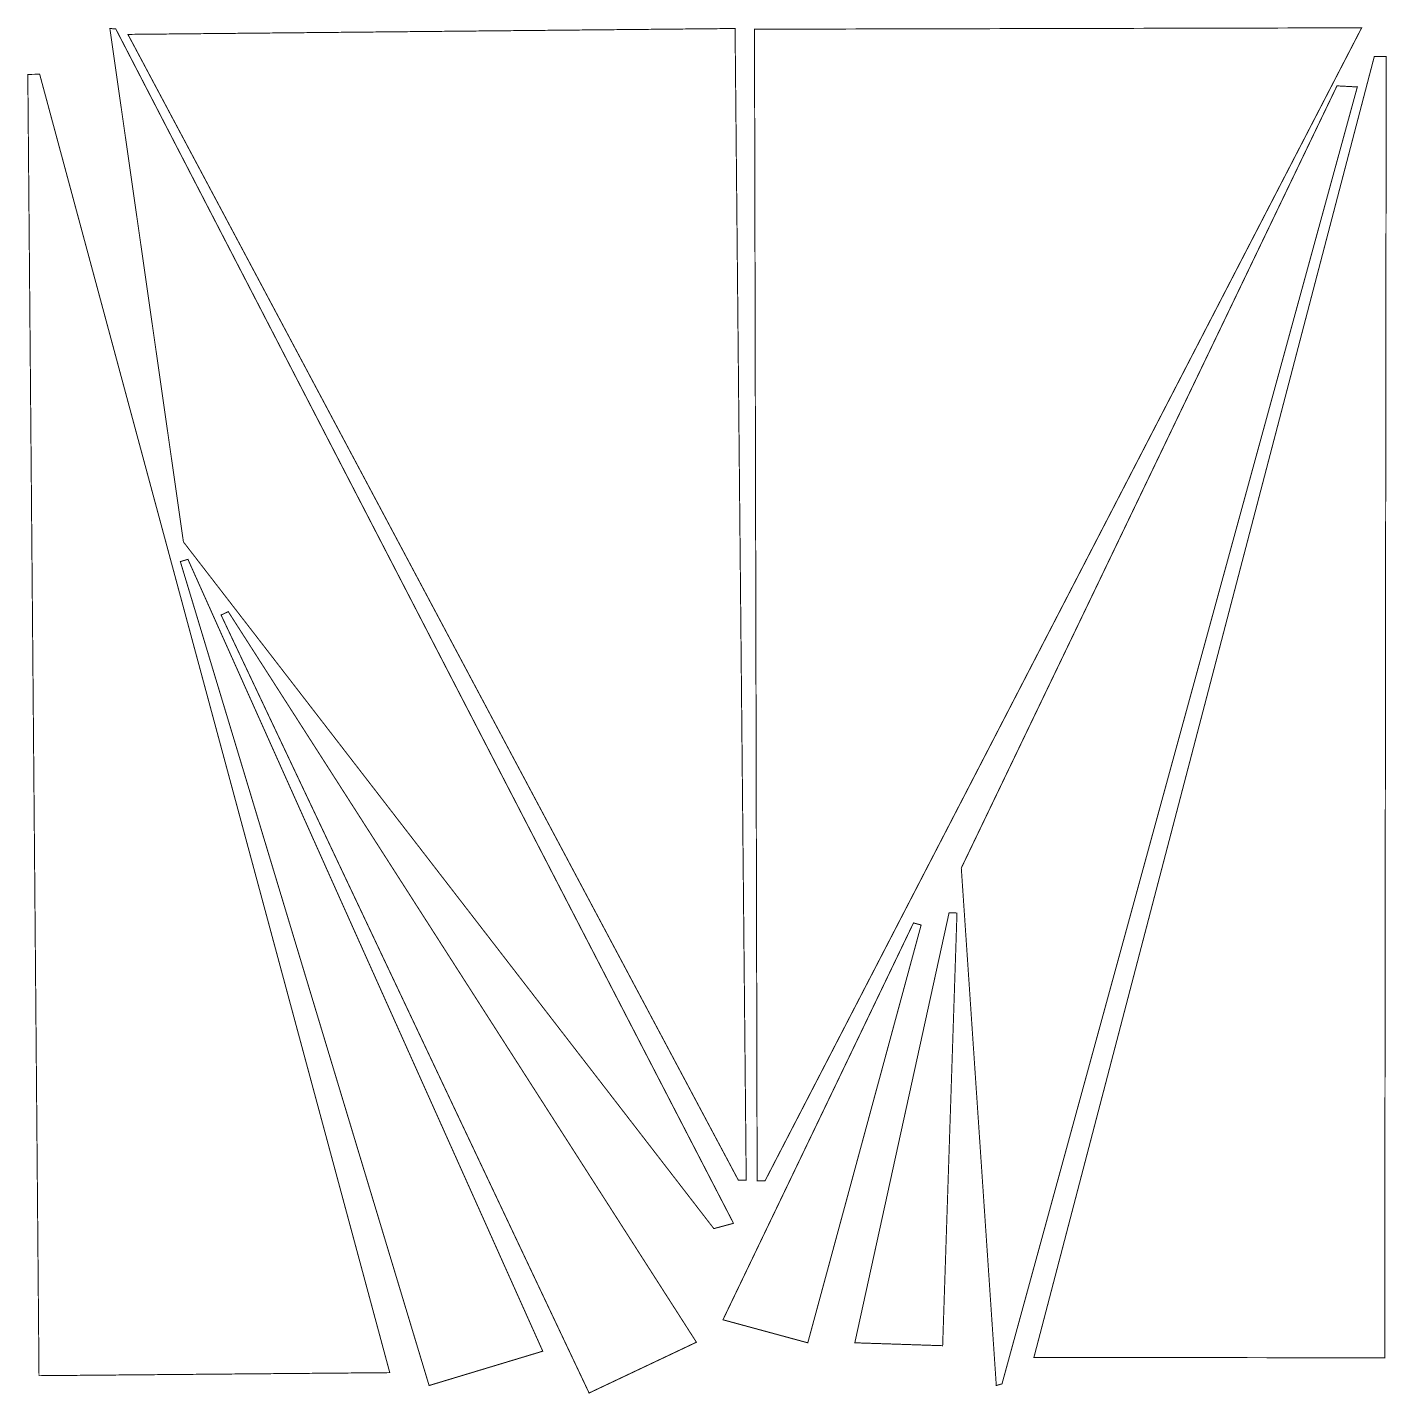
# Model space of a CAD drawing. Extents: x 4 to 347, y -348 to -3.
import ezdxf

# ---------------------------------------------------------------- set-up
doc = ezdxf.new("R2010")
doc.units = 0
doc.layers.add('LAYER_1', color=7, linetype='CONTINUOUS')

# ---------------------------------------------------------------- blocks, each defined once
blk = doc.blocks.new('AIGNBL01030004')
at = {"layer": 'LAYER_1', "const_width": 0.2469}
blk.add_lwpolyline([(346.9768, -339.3456), (347.3575, -10.6579), (344.3575, -10.6544), (258.3475, -339.2429)], close=True, dxfattribs=at)
blk = doc.blocks.new('AIGNBL01020003')
at = {"layer": 'LAYER_1'}
blk.add_blockref('AIGNBL01030004', (0, 0), dxfattribs=at)
blk = doc.blocks.new('AIGNBL01030006')
at = {"layer": 'LAYER_1', "const_width": 0.2469}
blk.add_lwpolyline([(190.4166, -294.6339), (341.1577, -3.4203), (187.7438, -3.7752), (188.4167, -294.6385)], close=True, dxfattribs=at)
blk = doc.blocks.new('AIGNBL01020005')
at = {"layer": 'LAYER_1'}
blk.add_blockref('AIGNBL01030006', (0, 0), dxfattribs=at)
blk = doc.blocks.new('AIGNBL01030008')
at = {"layer": 'LAYER_1', "const_width": 0.2469}
blk.add_lwpolyline([(173.0759, -335.4068), (145.9585, -348.2382), (52.979, -151.7385), (54.7868, -150.8831)], close=True, dxfattribs=at)
blk = doc.blocks.new('AIGNBL01020007')
at = {"layer": 'LAYER_1'}
blk.add_blockref('AIGNBL01030008', (0, 0), dxfattribs=at)
blk = doc.blocks.new('AIGNBL0103000A')
at = {"layer": 'LAYER_1', "const_width": 0.2469}
blk.add_lwpolyline([(43.4631, -133.2731), (177.4747, -306.7138), (182.4485, -305.3761), (26.3698, -3.7015), (24.8736, -3.5945)], close=True, dxfattribs=at)
blk = doc.blocks.new('AIGNBL01020009')
at = {"layer": 'LAYER_1'}
blk.add_blockref('AIGNBL0103000A', (0, 0), dxfattribs=at)
blk = doc.blocks.new('AIGNBL0103000C')
at = {"layer": 'LAYER_1', "const_width": 0.2469}
blk.add_lwpolyline([(201.2137, -335.5563), (179.7805, -329.7393), (227.9239, -229.5044), (229.8541, -230.0282)], close=True, dxfattribs=at)
blk = doc.blocks.new('AIGNBL0102000B')
at = {"layer": 'LAYER_1'}
blk.add_blockref('AIGNBL0103000C', (0, 0), dxfattribs=at)
blk = doc.blocks.new('AIGNBL0103000E')
at = {"layer": 'LAYER_1', "const_width": 0.2469}
blk.add_lwpolyline([(240.0001, -215.6408), (334.9233, -18.0799), (340.0666, -18.3516), (250.2854, -345.9297), (248.8444, -346.3462)], close=True, dxfattribs=at)
blk = doc.blocks.new('AIGNBL0102000D')
at = {"layer": 'LAYER_1'}
blk.add_blockref('AIGNBL0103000E', (0, 0), dxfattribs=at)
blk = doc.blocks.new('AIGNBL01030010')
at = {"layer": 'LAYER_1', "const_width": 0.2469}
blk.add_lwpolyline([(6.9709, -343.8566), (4.1414, -15.1809), (7.1413, -15.1551), (95.597, -343.0936)], close=True, dxfattribs=at)
blk = doc.blocks.new('AIGNBL0102000F')
at = {"layer": 'LAYER_1'}
blk.add_blockref('AIGNBL01030010', (0, 0), dxfattribs=at)
blk = doc.blocks.new('AIGNBL01030012')
at = {"layer": 'LAYER_1', "const_width": 0.2469}
blk.add_lwpolyline([(235.2917, -336.2866), (213.0953, -335.5512), (236.9137, -226.9349), (238.9126, -227.0011)], close=True, dxfattribs=at)
blk = doc.blocks.new('AIGNBL01020011')
at = {"layer": 'LAYER_1'}
blk.add_blockref('AIGNBL01030012', (0, 0), dxfattribs=at)
blk = doc.blocks.new('AIGNBL01030014')
at = {"layer": 'LAYER_1', "const_width": 0.2469}
blk.add_lwpolyline([(134.2519, -337.6728), (105.5331, -346.3462), (42.6832, -138.2423), (44.5978, -137.6641)], close=True, dxfattribs=at)
blk = doc.blocks.new('AIGNBL01020013')
at = {"layer": 'LAYER_1'}
blk.add_blockref('AIGNBL01030014', (0, 0), dxfattribs=at)
blk = doc.blocks.new('AIGNBL01030016')
at = {"layer": 'LAYER_1', "const_width": 0.2469}
blk.add_lwpolyline([(183.6599, -294.4643), (29.4374, -5.0794), (182.8445, -3.5945), (185.6598, -294.445)], close=True, dxfattribs=at)
blk = doc.blocks.new('AIGNBL01020015')
at = {"layer": 'LAYER_1'}
blk.add_blockref('AIGNBL01030016', (0, 0), dxfattribs=at)
blk = doc.blocks.new('AIGNBL01010002')
at = {"layer": 'LAYER_1'}
for name in ['AIGNBL01020005', 'AIGNBL01020009', 'AIGNBL01020015', 'AIGNBL01020003', 'AIGNBL0102000F', 'AIGNBL0102000D', 'AIGNBL01020013', 'AIGNBL01020007', 'AIGNBL01020011', 'AIGNBL0102000B']:
    blk.add_blockref(name, (0, 0), dxfattribs=at)

msp = doc.modelspace()

# ---------------------------------------------------------------- block references
at = {"layer": 'LAYER_1'}
msp.add_blockref('AIGNBL01010002', (0, 0), dxfattribs=at)

doc.saveas('drawing.dxf')
